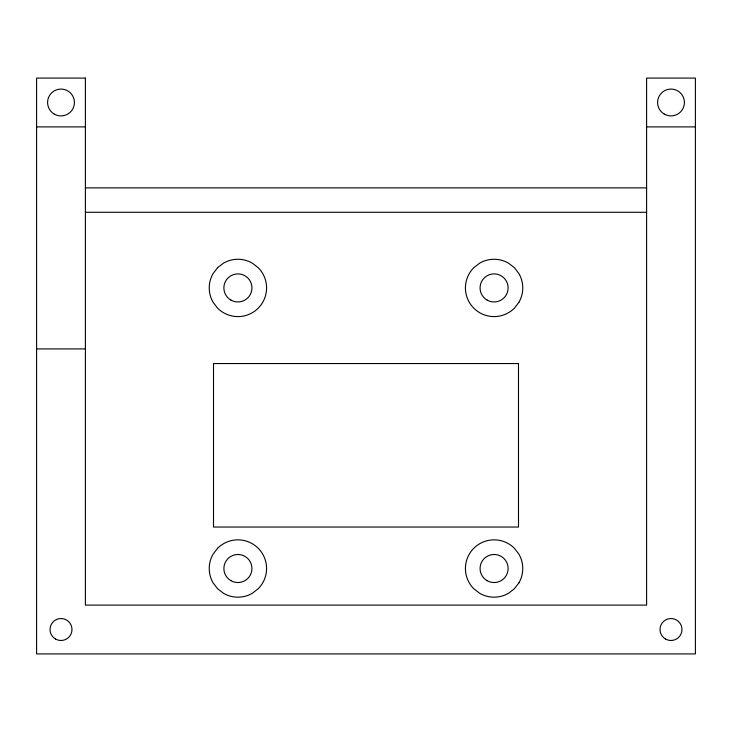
<?xml version="1.0" encoding="UTF-8"?>
<svg xmlns="http://www.w3.org/2000/svg" width="732" height="732" viewBox="0 0 732 732"><rect width="100%" height="100%" fill="white"/><g stroke="black" fill="none" stroke-linecap="round" stroke-linejoin="round"><path stroke-width="1.1" d="M36.6 126.892L85.397 126.892M646.603 126.892L695.4 126.892M85.397 187.886L646.603 187.886M85.397 212.289L646.603 212.289M36.6 348.917L85.397 348.917M217.633 267.647L213.076 273.585A28.667 28.667 0 0 0 213.076 302.261L217.633 308.199A28.667 28.667 0 0 0 258.176 308.199A28.667 28.667 0 0 0 258.176 267.647L252.238 263.099A28.667 28.667 0 0 0 223.571 263.099L217.633 267.647M217.633 548.241L213.076 554.179A28.667 28.667 0 0 0 213.076 582.846L217.633 588.784L223.571 593.341A28.667 28.667 0 0 0 252.238 593.341L258.176 588.784A28.667 28.667 0 0 0 258.176 548.241A28.667 28.667 0 0 0 217.633 548.241M518.924 302.261L514.367 308.199A28.667 28.667 0 0 1 473.824 308.199A28.667 28.667 0 0 1 473.824 267.647L479.762 263.099A28.667 28.667 0 0 1 508.429 263.099L514.367 267.647L518.924 273.585A28.667 28.667 0 0 1 518.924 302.261M518.924 582.846L514.367 588.784L508.429 593.341A28.667 28.667 0 0 1 479.762 593.341L473.824 588.784A28.667 28.667 0 0 1 473.824 548.241A28.667 28.667 0 0 1 514.367 548.241L518.924 554.179A28.667 28.667 0 0 1 518.924 582.846M85.397 78.086L36.6 78.086L36.6 653.914L695.4 653.914L695.4 78.086L646.603 78.086L646.603 605.108L85.397 605.108L85.397 78.086M518.494 363.557L213.506 363.557L213.506 527.031L518.494 527.031L518.494 363.557M54.287 114.11A13.423 13.423 0 0 0 74.417 102.489A13.423 13.423 0 0 0 54.287 90.869A13.423 13.423 0 0 0 54.287 114.11M665.507 639.018A10.98 10.98 0 0 0 681.977 629.511A10.98 10.98 0 0 0 665.507 620.004A10.98 10.98 0 0 0 665.507 639.018M55.513 639.018A10.98 10.98 0 0 0 71.983 629.511A10.98 10.98 0 0 0 55.513 620.004A10.98 10.98 0 0 0 55.513 639.018M664.29 114.11A13.423 13.423 0 0 0 684.42 102.489A13.423 13.423 0 0 0 664.29 90.869A13.423 13.423 0 0 0 664.29 114.11M230.891 300.074A14.027 14.027 0 0 0 251.936 287.923A14.027 14.027 0 0 0 230.891 275.772A14.027 14.027 0 0 0 230.891 300.074M487.082 300.074A14.027 14.027 0 0 0 508.127 287.923A14.027 14.027 0 0 0 487.082 275.772A14.027 14.027 0 0 0 487.082 300.074M487.082 580.659A14.027 14.027 0 0 0 508.127 568.517A14.027 14.027 0 0 0 487.082 556.366A14.027 14.027 0 0 0 487.082 580.659M230.891 580.659A14.027 14.027 0 0 0 251.936 568.517A14.027 14.027 0 0 0 230.891 556.366A14.027 14.027 0 0 0 230.891 580.659"/></g></svg>
